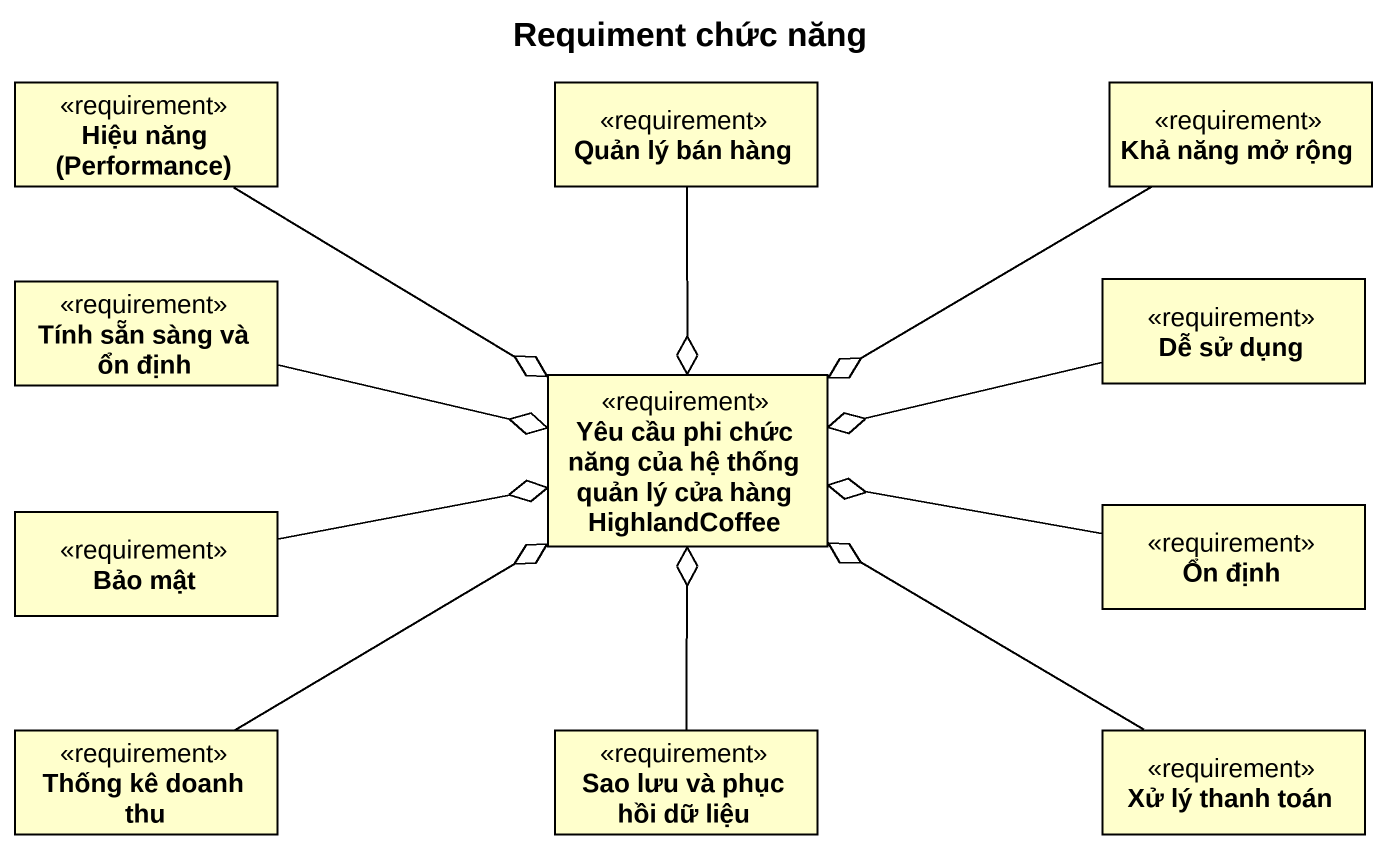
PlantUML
@startuml
title Requiment chức năng
hide circle
hide empty members
class "Hiệu năng (Performance)" as Hiệu_năng_Performance <<requirement>>
class "Quản lý bán hàng" as Quản_lý_bán_hàng <<requirement>>
class "Khả năng mở rộng" as Khả_năng_mở_rộng <<requirement>>
class "Tính sẵn sàng và ổn định" as Tính_sẵn_sàng_và_ổn_định <<requirement>>
class "Dễ sử dụng" as Dễ_sử_dụng <<requirement>>
class "Yêu cầu phi chức năng của hệ thống quản lý cửa hàng HighlandCoffee" as Yêu_cầu_phi_chức_năng_của <<requirement>>
class "Bảo mật" as Bảo_mật <<requirement>>
class "Ổn định" as Ổn_định <<requirement>>
class "Thống kê doanh thu" as Thống_kê_doanh_thu <<requirement>>
class "Sao lưu và phục hồi dữ liệu" as Sao_lưu_và_phục_hồi_dữ_liệu <<requirement>>
class "Xử lý thanh toán" as Xử_lý_thanh_toán <<requirement>>
Hiệu_năng_Performance --o Yêu_cầu_phi_chức_năng_của
Quản_lý_bán_hàng --o Yêu_cầu_phi_chức_năng_của
Khả_năng_mở_rộng -left-o Yêu_cầu_phi_chức_năng_của
Tính_sẵn_sàng_và_ổn_định -right-o Yêu_cầu_phi_chức_năng_của
Dễ_sử_dụng -left-o Yêu_cầu_phi_chức_năng_của
Bảo_mật -right-o Yêu_cầu_phi_chức_năng_của
Ổn_định -left-o Yêu_cầu_phi_chức_năng_của
Thống_kê_doanh_thu -right-o Yêu_cầu_phi_chức_năng_của
Sao_lưu_và_phục_hồi_dữ_liệu -up-o Yêu_cầu_phi_chức_năng_của
Xử_lý_thanh_toán -left-o Yêu_cầu_phi_chức_năng_của
@enduml
